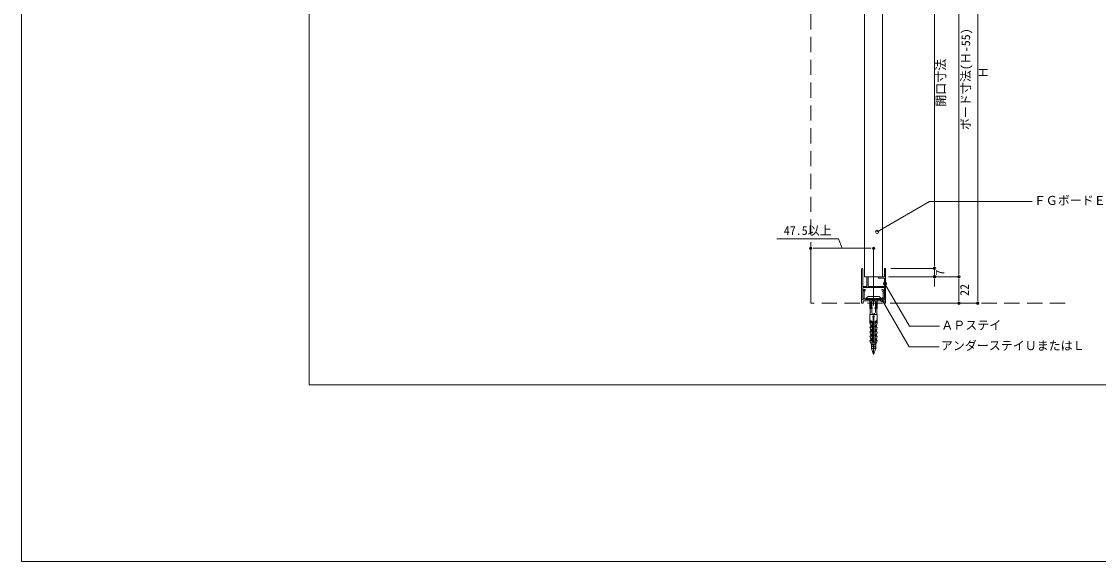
# Model space of a CAD drawing. Units: millimetres, scale not verified. Extents: x -690 to 690, y -477 to 478.
# Drawn here: x -690 to 209, y -477 to -27 of the extents above; entities that cross this region are included whole.
import ezdxf
from ezdxf.enums import TextEntityAlignment as Align

# ---------------------------------------------------------------- set-up
doc = ezdxf.new("R2010")
doc.units = ezdxf.units.MM
doc.header["$LTSCALE"] = 2
doc.linetypes.add('USER2', pattern=[9.525, 6.35, -3.175])
for name, color, linetype, lineweight in [('0-0_0', 7, 'Continuous', 9), ('0-2_MOJI', 7, 'Continuous', 18), ('0-3_sunpo', 7, 'Continuous', 18), ('0-4_KANAMONO', 5, 'Continuous', 18), ('0-5_KANAMONO_SCREW', 4, 'Continuous', 18), ('0-6_BUHIN', 7, 'Continuous', 9), ('0-7_hide-1', 3, 'USER2', 18), ('0-B_WAKU', 7, 'Continuous', 18)]:
    doc.layers.add(name, color=color, linetype=linetype, lineweight=lineweight)
doc.styles.add('ＭＳ ゴシック', font='')
doc.styles.get('ＭＳ ゴシック').set_extended_font_data('MS Gothic')

# ---------------------------------------------------------------- blocks, each defined once
blk = doc.blocks.new('_DOT')
at = {"layer": '0-0_0'}
for p, q in [((-0.5, 0), (-1, 0)), ((0.25, 0), (-0.25, 0))]:
    blk.add_line(p, q, dxfattribs=at)
blk.add_circle((0, 0), 0.25, dxfattribs=at)

msp = doc.modelspace()

# ---------------------------------------------------------------- linework, layer by layer
at = {"layer": '0-0_0', "lineweight": 18}
msp.add_lwpolyline([(-449.967, -329.976), (450.033, -329.976), (450.033, 270.024), (-449.967, 270.024)], close=True, dxfattribs=at)
at = {"layer": '0-2_MOJI'}
for p, q in [((24.296, -202.339), (68.115, -177.04)), ((153.58, -177.04), (68.115, -177.04)), ((30.837, -245.61), (51.351, -281.14)), ((28.522, -259.289), (50.999, -298.221)), ((76.351, -281.14), (51.351, -281.14)), ((75.999, -298.221), (50.999, -298.221))]:
    msp.add_line(p, q, dxfattribs=at)
for centre in [(24.296, -202.339), (30.837, -245.61), (28.522, -259.289)]:
    msp.add_circle(centre, 1.333, dxfattribs=at)
at = {"layer": '0-3_sunpo'}
for p, q in [((108.205, -257.839), (108.205, 119.161)), ((92.594, -235.839), (92.594, 86.161)), ((72.155, 73.161), (72.155, -228.839)), ((-31.191, -256.839), (-31.191, -216.043)), ((-27.191, -216.043), (17.309, -216.043)), ((21.309, -263.839), (21.309, -216.043)), ((35.809, -232.839), (72.155, -232.839)), ((35.809, -232.839), (72.155, -232.839)), ((72.155, -228.839), (72.155, -224.839)), ((72.155, -232.839), (72.155, -239.839)), ((33.809, -239.839), (72.155, -239.839)), ((33.809, -239.839), (92.594, -239.839)), ((38.809, -239.839), (92.594, -239.839)), ((72.155, -243.839), (72.155, -247.839)), ((92.594, -243.839), (92.594, -257.839)), ((35.659, -261.839), (92.594, -261.839)), ((41.809, -261.839), (108.205, -261.839))]:
    msp.add_line(p, q, dxfattribs=at)
msp.add_lwpolyline([(-4.941, -216.043), (-7.925, -208.089), (-59.382, -208.089)], dxfattribs=at)
at = {"layer": '0-4_KANAMONO'}
for p, q in [((11.309, -233.339), (11.309, -258.539)), ((31.309, -258.539), (31.309, -233.339)), ((25.309, -240.139), (25.309, -240.539)), ((11.309, -259.139), (11.309, -261.539)), ((11.609, -258.839), (12.309, -258.839)), ((12.309, -258.839), (11.609, -258.839)), ((12.309, -253.667), (12.309, -257.39)), ((13.309, -256.99), (13.309, -253.667)), ((28.432, -258.839), (14.185, -258.839)), ((29.309, -253.667), (29.309, -256.99)), ((30.309, -257.39), (30.309, -253.667)), ((30.309, -258.839), (31.009, -258.839)), ((31.009, -258.839), (30.309, -258.839)), ((31.309, -261.539), (31.309, -259.139)), ((11.609, -261.839), (12.309, -261.839)), ((30.309, -261.839), (31.009, -261.839))]:
    msp.add_line(p, q, dxfattribs=at)
for points in [[(15.809, -240.339), (15.809, -247.839), (12.309, -247.839), (12.309, -233.339)], [(30.309, -233.339), (30.309, -239.839), (25.609, -239.839)], [(25.609, -240.839), (30.309, -240.839), (30.309, -247.839), (16.809, -247.839), (16.809, -240.339)], [(12.309, -257.639), (12.309, -248.839), (30.309, -248.839), (30.309, -257.639)], [(12.609, -261.539), (12.609, -259.839), (20.85, -259.839)], [(21.767, -259.839), (30.009, -259.839), (30.009, -261.539)]]:
    msp.add_lwpolyline(points, dxfattribs=at)
for centre, radius, start, end in [((11.809, -233.339), 0.5, 0, 180), ((30.809, -233.339), 0.5, 0, 180), ((16.309, -240.339), 0.5, 0, 180), ((25.609, -240.139), 0.3, 90, 180), ((25.609, -240.539), 0.3, 180, 270), ((17.309, -253.667), 5, 141.05756, 180), ((17.309, -253.667), 4, 141.05756, 180), ((13.809, -250.839), 0.5, 321.05756, 141.05756), ((28.809, -250.839), 0.5, 38.94244, 218.94244), ((25.309, -253.667), 4, 360, 38.94244), ((25.309, -253.667), 5, 0, 38.94244), ((11.609, -258.539), 0.3, 180, 270), ((11.609, -259.139), 0.3, 90, 180), ((12.609, -257.39), 0.3, 180, 250.52878), ((12.309, -258.239), 0.6, 270, 90), ((12.309, -258.239), 0.6, 270, 70.52878), ((12.309, -258.239), 1.6, 350.91528, 51.31781), ((14.185, -258.539), 0.3, 170.91528, 270), ((21.309, -260.039), 0.5, 23.57818, 156.42182), ((28.432, -258.539), 0.3, 270, 9.08472), ((30.309, -258.239), 1.6, 128.68219, 189.08472), ((30.309, -258.239), 0.6, 90, 270), ((30.309, -258.239), 0.6, 109.47122, 270), ((30.009, -257.39), 0.3, 289.47122, 360), ((31.009, -258.539), 0.3, 270, 360), ((31.009, -259.139), 0.3, 0, 90), ((11.609, -261.539), 0.3, 180, 270), ((12.309, -261.539), 0.3, 270, 360), ((30.309, -261.539), 0.3, 180, 270), ((31.009, -261.539), 0.3, 270, 360)]:
    msp.add_arc(centre, radius, start, end, dxfattribs=at)
at = {"layer": '0-5_KANAMONO_SCREW'}
for p, q in [((14.809, -257.839), (16.759, -256.339)), ((14.809, -257.839), (27.809, -257.839)), ((16.759, -256.339), (25.859, -256.339)), ((17.463, -256.276), (25.154, -256.276)), ((18.311, -266.339), (18.311, -258.839)), ((24.306, -266.339), (24.306, -258.839)), ((25.859, -256.339), (27.809, -257.839)), ((27.809, -257.839), (27.809, -258.839)), ((18.311, -261.039), (19.759, -261.039)), ((18.311, -261.489), (19.759, -261.489)), ((18.311, -261.989), (19.759, -261.989)), ((18.311, -262.489), (19.759, -262.489)), ((18.311, -262.989), (19.759, -262.989)), ((18.311, -263.489), (19.759, -263.489)), ((18.311, -263.989), (19.759, -263.989)), ((18.311, -264.489), (19.759, -264.489)), ((18.311, -264.989), (19.759, -264.989)), ((18.311, -265.489), (19.759, -265.489)), ((18.311, -266.339), (19.759, -266.339)), ((18.559, -266.339), (18.559, -271.339)), ((19.759, -260.889), (19.759, -265.489)), ((19.759, -266.339), (19.759, -269.289)), ((22.859, -260.889), (22.859, -265.489)), ((22.859, -261.039), (24.306, -261.039)), ((22.859, -261.489), (24.306, -261.489)), ((22.859, -261.989), (24.306, -261.989)), ((22.859, -262.489), (24.306, -262.489)), ((22.859, -262.989), (24.306, -262.989)), ((22.859, -263.489), (24.306, -263.489)), ((22.859, -263.989), (24.306, -263.989)), ((22.859, -264.489), (24.306, -264.489)), ((22.859, -264.989), (24.306, -264.989)), ((22.859, -265.489), (24.306, -265.489)), ((22.859, -266.339), (24.306, -266.339)), ((22.859, -266.339), (22.859, -269.289)), ((24.059, -266.339), (24.059, -271.339)), ((18.311, -278.202), (18.311, -271.339)), ((24.306, -271.339), (18.311, -271.339)), ((18.311, -278.202), (18.311, -278.204)), ((19.715, -277.747), (19.715, -277.066)), ((20.101, -277.267), (20.101, -277.747)), ((21.005, -294.442), (21.005, -273.456)), ((21.612, -296.339), (21.612, -273.456)), ((22.517, -277.267), (22.517, -277.747)), ((22.902, -277.747), (22.902, -277.066)), ((24.306, -278.202), (24.306, -271.339)), ((24.306, -278.202), (24.306, -278.204)), ((19.059, -280.164), (19.059, -281.921)), ((19.059, -283.883), (19.059, -285.639)), ((19.059, -287.601), (19.059, -289.357)), ((19.715, -281.465), (19.715, -280.785)), ((19.715, -285.184), (19.715, -284.503)), ((20.101, -280.985), (20.101, -281.465)), ((20.101, -280.985), (20.101, -281.465)), ((20.101, -284.704), (20.101, -285.184)), ((22.517, -280.985), (22.517, -281.465)), ((22.517, -280.985), (22.517, -281.465)), ((22.517, -284.704), (22.517, -285.184)), ((22.902, -281.465), (22.902, -280.785)), ((22.902, -285.184), (22.902, -284.503)), ((23.559, -280.164), (23.559, -281.921)), ((23.559, -283.883), (23.559, -285.639)), ((23.559, -287.601), (23.559, -289.357)), ((21.005, -294.442), (18.566, -294.442)), ((19.059, -291.244), (19.059, -293)), ((19.509, -296.326), (19.643, -296.308)), ((19.509, -296.326), (19.544, -296.576)), ((23.065, -296.576), (19.544, -296.576)), ((19.559, -296.576), (19.559, -299.576)), ((19.715, -288.902), (19.715, -288.221)), ((19.715, -292.544), (19.715, -291.864)), ((20.101, -288.422), (20.101, -288.902)), ((20.101, -292.065), (20.101, -292.544)), ((21.005, -291.862), (21.612, -291.862)), ((21.005, -292.469), (21.612, -292.469)), ((21.612, -294.442), (24.051, -294.442)), ((22.517, -288.422), (22.517, -288.902)), ((22.517, -292.065), (22.517, -292.544)), ((22.902, -288.902), (22.902, -288.221)), ((22.902, -292.544), (22.902, -291.864)), ((23.109, -296.326), (22.974, -296.308)), ((23.059, -296.576), (23.059, -299.576)), ((23.109, -296.326), (23.073, -296.576)), ((23.559, -291.244), (23.559, -293)), ((19.559, -299.576), (23.059, -299.576)), ((21.309, -304.576), (21.309, -297.119))]:
    msp.add_line(p, q, dxfattribs=at)
for points in [[(14.809, -257.839), (14.809, -258.839), (27.809, -258.839)], [(18.311, -274.789), (18.558, -276.185), (19.82, -276.842)], [(19.601, -278.202), (18.311, -278.202), (18.617, -279.934), (19.818, -280.56)], [(20.101, -280.985), (20.101, -278.046), (19.969, -278.057)], [(22.517, -280.985), (22.517, -278.046), (22.648, -278.057)], [(24.306, -274.789), (24.06, -276.185), (22.797, -276.842)], [(23.017, -278.202), (24.306, -278.202), (24.001, -279.934), (22.799, -280.56)], [(19.601, -281.921), (18.311, -281.921), (18.617, -283.653), (19.818, -284.278)], [(19.601, -285.639), (18.311, -285.639), (18.617, -287.371), (19.818, -287.996)], [(20.101, -284.704), (20.101, -281.764), (19.969, -281.775)], [(20.101, -288.422), (20.101, -285.482), (19.969, -285.494)], [(22.517, -284.704), (22.517, -281.764), (22.648, -281.775)], [(22.517, -288.422), (22.517, -285.482), (22.648, -285.494)], [(23.017, -281.921), (24.306, -281.921), (24.001, -283.653), (22.799, -284.278)], [(23.017, -285.639), (24.306, -285.639), (24.001, -287.371), (22.799, -287.996)], [(19.601, -289.357), (18.311, -289.357), (18.602, -291.006), (19.819, -291.639)], [(19.6, -293), (18.311, -293), (18.566, -294.442), (19.661, -296.339), (21.309, -296.339)], [(20.101, -292.065), (20.101, -289.201), (19.969, -289.212)], [(20.101, -296.339), (20.101, -292.829), (19.982, -292.841)], [(23.017, -293), (24.306, -293), (24.051, -294.442), (22.957, -296.339), (21.309, -296.339)], [(22.517, -292.065), (22.517, -289.201), (22.648, -289.212)], [(22.517, -296.339), (22.517, -292.829), (22.635, -292.841)], [(23.017, -289.357), (24.306, -289.357), (24.015, -291.006), (22.799, -291.639)], [(23.059, -299.576), (21.309, -304.576), (19.559, -299.576)]]:
    msp.add_lwpolyline(points, dxfattribs=at)
for centre, radius in [((19.253, -277.068), 0.462), ((19.257, -277.745), 0.458), ((19.578, -277.307), 0.524), ((19.609, -277.683), 0.519), ((19.67, -277.747), 0.431), ((23.009, -277.683), 0.519), ((23.039, -277.307), 0.524), ((22.947, -277.747), 0.431), ((23.364, -277.068), 0.462), ((23.36, -277.745), 0.458), ((19.253, -280.786), 0.462), ((19.253, -284.505), 0.462), ((19.257, -281.463), 0.458), ((19.257, -285.181), 0.458), ((19.574, -281.028), 0.528), ((19.574, -284.746), 0.528), ((19.609, -281.402), 0.519), ((19.609, -285.12), 0.519), ((19.67, -281.465), 0.431), ((19.67, -285.184), 0.431), ((23.009, -281.402), 0.519), ((23.009, -285.12), 0.519), ((23.043, -281.028), 0.528), ((23.043, -284.746), 0.528), ((22.947, -281.465), 0.431), ((22.947, -285.184), 0.431), ((23.364, -280.786), 0.462), ((23.36, -281.463), 0.458), ((23.364, -284.505), 0.462), ((23.36, -285.181), 0.458), ((19.253, -288.223), 0.462), ((19.253, -291.865), 0.462), ((19.257, -288.9), 0.458), ((19.257, -292.542), 0.458), ((19.574, -288.465), 0.528), ((19.575, -292.107), 0.527), ((19.609, -288.838), 0.519), ((19.611, -292.488), 0.512), ((19.67, -288.902), 0.431), ((19.671, -292.544), 0.43), ((23.009, -288.838), 0.519), ((23.006, -292.488), 0.512), ((23.043, -288.465), 0.528), ((23.042, -292.107), 0.527), ((22.947, -288.902), 0.431), ((22.947, -292.544), 0.43), ((23.364, -288.223), 0.462), ((23.36, -288.9), 0.458), ((23.364, -291.865), 0.462), ((23.36, -292.542), 0.458)]:
    msp.add_circle(centre, radius, dxfattribs=at)
for centre, radius, start, end in [((21.309, -256.926), 3.9, 170.40593, 171.34408), ((21.309, -260.889), 1.55, 0, 180), ((21.309, -256.926), 3.9, 8.65592, 9.59407), ((19.759, -265.914), 0.425, 270, 90), ((21.309, -269.289), 1.55, 180, 0), ((22.859, -265.914), 0.425, 90, 270), ((21.309, -272.939), 0.6, 300.39126, 239.60874)]:
    msp.add_arc(centre, radius, start, end, dxfattribs=at)
for centre, ratio, start_param, end_param in [((20.059, -299.576), 0.294118, 0, 1.5707963), ((20.059, -299.576), 0.735294, 4.7240766, 6.2831853), ((22.559, -299.576), 0.735349, 0, 1.5707963), ((22.559, -299.576), 0.294118, 4.712389, 6.2831853)]:
    msp.add_ellipse(centre, major_axis=(0, 1.7), ratio=ratio, start_param=start_param, end_param=end_param, dxfattribs=at)
at = {"layer": '0-6_BUHIN'}
msp.add_lwpolyline([(28.809, -239.839), (13.809, -239.839), (13.809, 90.161), (28.809, 90.161)], close=True, dxfattribs=at)
at = {"layer": '0-7_hide-1'}
msp.add_lwpolyline([(181.255, -261.839), (-31.191, -261.839), (-31.191, 123.161), (-231.191, 123.161), (-231.191, 173.161), (-206.191, 173.161), (-206.191, 270.024)], dxfattribs=at)
at = {"layer": '0-B_WAKU'}
msp.add_lwpolyline([(-689.967, -477.476), (690.033, -477.476), (690.033, 477.524), (-689.967, 477.524)], close=True, dxfattribs=at)

# ---------------------------------------------------------------- block references
at = {"layer": '0-3_sunpo', "xscale": 4, "yscale": 4}
for p, rotation in [((-31.191, -216.043), 180), ((72.155, -232.839), 270), ((72.155, -232.839), 270), ((72.155, -239.839), 90), ((92.594, -239.839), 270), ((92.594, -239.839), 90), ((92.594, -261.839), 270), ((108.205, -261.839), 270)]:
    msp.add_blockref('_DOT', p, dxfattribs=dict(at, rotation=rotation))
msp.add_blockref('_DOT', (21.309, -216.043), dxfattribs=at)

# ---------------------------------------------------------------- texts
at = {"layer": '0-2_MOJI', "style": 'ＭＳ ゴシック'}
for s, p in [('ＦＧボードＥ t15', (155.08, -182.04)), ('ＡＰステイ', (77.851, -286.14)), ('アンダーステイＵまたはＬ', (77.499, -303.221))]:
    msp.add_text(s, height=7.331, dxfattribs=at).set_placement(p, align=Align.BOTTOM_LEFT)
at = {"layer": '0-3_sunpo', "style": 'ＭＳ ゴシック'}
for s, p in [('ボード寸法(Ｈ-55)', (104.134, -117.339)), ('開口寸法', (83.416, -97.839)), ('Ｈ', (118.705, -74.339)), ('7', (82.655, -238.839)), ('22', (103.094, -255.839))]:
    msp.add_text(s, height=7.331, rotation=90, dxfattribs=at).set_placement(p, align=Align.BOTTOM_LEFT)
msp.add_text('47.5以上', height=7.331, dxfattribs=at).set_placement((-53.653, -207.081), align=Align.BOTTOM_LEFT)

doc.saveas('drawing.dxf')
